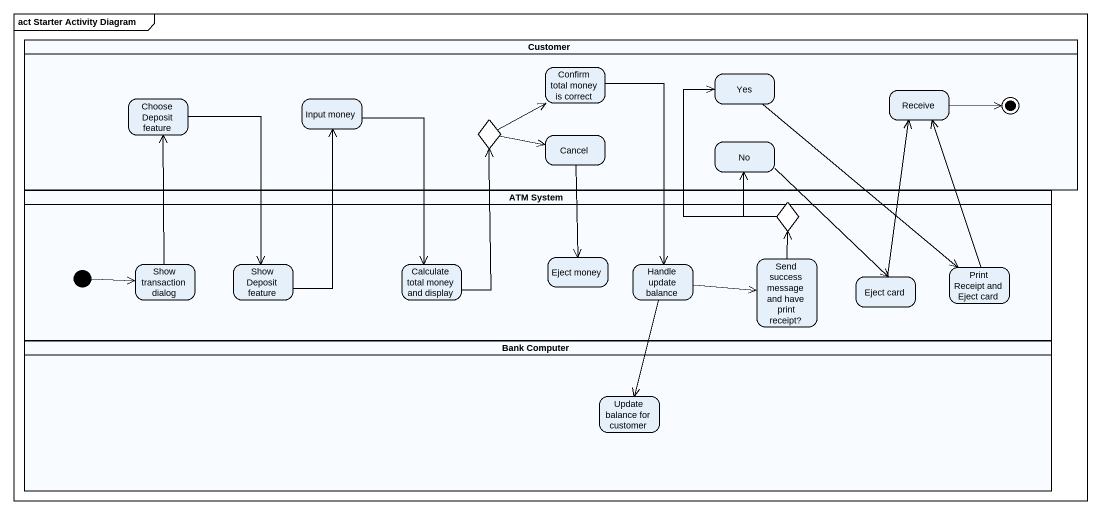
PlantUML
@startuml
mainframe act Starter Activity Diagram
hide empty description
state Customer <<partition>> {
  state "Confirm total money is correct" as Confirm_total_money_is
  state Yes
  state "Choose Deposit feature" as Choose_Deposit_feature
  state "Input money" as Input_money
  state choice1 <<choice>>
  state Receive
  state Cancel
  state No
  Receive -right-> [*]
}
state "ATM System" as ATM_System <<partition>> {
  state choice2 <<choice>>
  state "Show transaction dialog" as Show_transaction_dialog
  state "Show Deposit feature" as Show_Deposit_feature
  state "Calculate total money and display" as Calculate_total_money_and
  state "Eject money" as Eject_money
  state "Handle update balance" as Handle_update_balance
  state "Send success message and have print receipt?" as Send_success_message_and
  state "Eject card" as Eject_card
  state "Print Receipt and Eject card" as Print_Receipt_and_Eject_card
  [*] -right-> Show_transaction_dialog
}
state "Bank Computer" as Bank_Computer <<partition>> {
  state "Update balance for customer" as Update_balance_for_customer
}
Confirm_total_money_is --> Handle_update_balance
Yes --> Print_Receipt_and_Eject_card
Choose_Deposit_feature --> Show_Deposit_feature
Input_money --> Calculate_total_money_and
choice1 -right-> Confirm_total_money_is
choice1 -right-> Cancel
Cancel --> Eject_money
No --> Eject_card
choice2 -up-> Yes
choice2 -up-> No
Show_transaction_dialog -up-> Choose_Deposit_feature
Show_Deposit_feature -up-> Input_money
Calculate_total_money_and -up-> choice1
Handle_update_balance -right-> Send_success_message_and
Handle_update_balance --> Update_balance_for_customer
Send_success_message_and -up-> choice2
Eject_card -up-> Receive
Print_Receipt_and_Eject_card -up-> Receive
@enduml
